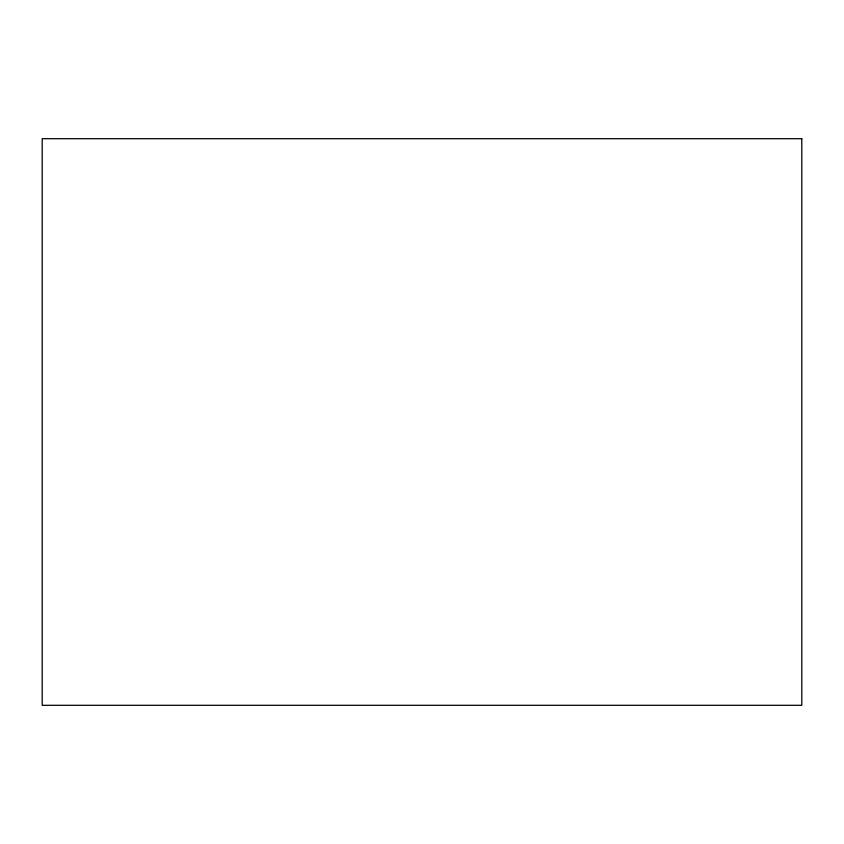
<?xml version="1.0" encoding="UTF-8"?>
<svg xmlns="http://www.w3.org/2000/svg" width="844" height="844" viewBox="0 0 844 844"><rect width="100%" height="100%" fill="white"/><g stroke="black" fill="none" stroke-linecap="round" stroke-linejoin="round"><path stroke-width="1.27" d="M801.8 138.69L42.2 138.69L42.2 705.31L801.8 705.31L801.8 138.69"/></g></svg>
